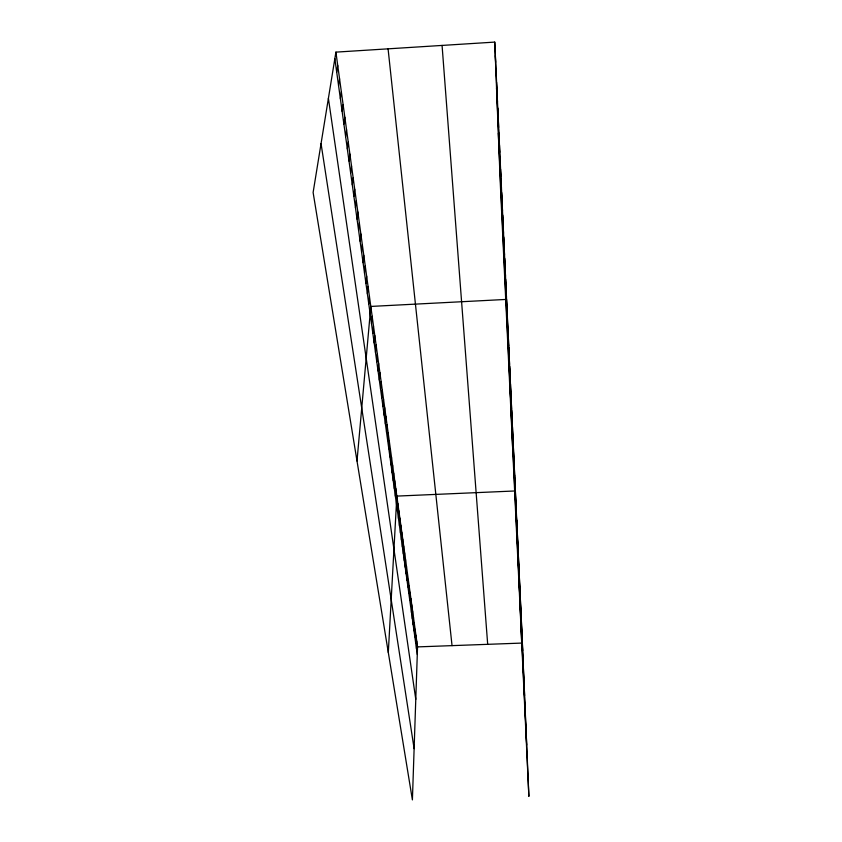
<?xml version="1.0" encoding="UTF-8"?>
<svg xmlns="http://www.w3.org/2000/svg" width="842" height="842" viewBox="0 0 842 842"><rect width="100%" height="100%" fill="white"/><g stroke="black" fill="none" stroke-linecap="round" stroke-linejoin="round"><path stroke-width="1.26" d="M416.474 648.656L416.737 641.078M335.905 52.13L417.537 646.898L412.401 799.9L313.119 192.481L335.905 52.13L494.738 42.1L522.714 650.634M414.843 636.836L415.117 629.248M415.664 642.772L415.927 635.184M413.169 624.764L413.454 617.165M414.011 630.826L414.296 623.238M411.464 612.45L411.77 604.84M412.327 618.638L412.612 611.029M409.728 599.862L410.033 592.242M410.601 606.187L410.907 598.578M407.949 587.011L408.275 579.391M408.844 593.473L409.159 585.853M406.128 573.886L406.465 566.256M407.044 580.485L407.381 572.855M404.276 560.467L404.623 552.836M405.212 567.213L405.549 559.583M402.381 546.753L402.75 539.112M403.329 553.647L403.697 546.016M401.413 539.785L401.792 532.144M399.455 525.608L399.845 517.967M400.434 532.733L400.824 525.092M398.455 518.398L398.855 510.757M388.309 652.539L396.845 496.096L515.399 490.949M397.445 511.105L397.856 503.463M395.372 496.159L395.803 488.528M394.319 488.497L394.751 480.866M392.162 472.899L392.614 465.279M393.246 480.74L393.688 473.12M391.056 464.963L391.519 457.353M389.951 456.932L390.425 449.323M388.825 448.807L389.309 441.197M386.531 432.241L387.036 424.652M387.688 440.577L388.173 432.977M385.362 423.81L385.878 416.232M384.184 415.274L384.71 407.707M382.984 406.633L383.52 399.066M381.773 397.877L382.321 390.33M380.552 389.015L381.11 381.479M379.31 380.037L379.879 372.511M378.047 370.943L378.637 363.428M376.774 361.734L377.374 354.24M375.479 352.409L376.09 344.925M374.174 342.957L374.795 335.495M372.848 333.379L373.49 325.938M371.511 323.675L372.153 316.255M357.008 460.963L370.806 306.435L506.579 299.405L512.915 453.943M368.764 303.888L369.449 296.5M367.375 293.784L368.059 286.417M365.954 283.554L366.659 276.208M364.523 273.176L365.239 265.861M363.06 262.662L363.797 255.368M361.586 251.99L362.344 244.727M360.092 241.18L360.86 233.95M358.576 230.213L359.355 223.014M357.04 219.088L357.839 211.921M355.471 207.816L356.292 200.68M353.893 196.365L354.724 189.271M352.282 184.756L353.145 177.704M350.651 172.978L351.524 165.958M348.998 161.032L349.893 154.054M347.325 148.897L348.241 141.972M345.62 136.593L346.557 129.7M343.894 124.1L344.841 117.259M342.136 111.418L343.115 104.629M340.357 98.535L341.347 91.799M338.547 85.463L339.568 78.78M336.705 72.18L337.747 65.56M417.537 646.898L522.398 643.056M321.055 143.624L414.117 748.664M328.401 98.377L415.78 699.323M334.842 58.698L417.285 654.476M388.078 48.836L452.038 645.635M442.071 45.426L487.686 644.33M496.538 88.094L524.619 695.576M498.317 133.131L526.703 745.033M521.303 619.196L528.881 796.406L500.232 181.809L494.738 42.1M518.956 568.392L521.335 620.691M517.072 527.324L518.977 569.381M516.746 520.209L517.062 527.86M514.683 475.583L521.945 647.666M512.841 435.535L513.157 443.145M513.22 443.734L513.536 451.354M513.599 451.838L513.915 459.458M513.967 459.848L514.283 467.478M514.325 467.763L514.651 475.393M511.283 401.708L511.599 409.286M511.683 410.328L511.999 417.906M512.073 418.832L512.389 426.42M512.462 427.231L512.778 434.84M509.652 366.165L509.957 373.69M510.073 375.216L510.378 382.763M510.484 384.163L510.789 391.709M510.883 392.993L511.199 400.55M507.926 328.759L508.231 336.221M508.368 338.295L508.673 345.778M508.8 347.704L509.115 355.198M509.231 356.997L509.536 364.502M505.168 268.851L505.474 276.176M505.642 279.165L505.947 286.522M506.116 289.353L506.421 296.731M503.705 237.012L504 244.264M504.2 247.769L504.495 255.052M504.684 258.378L504.99 265.683M502.695 215.047L502.99 222.235M503.2 226.109L503.495 233.329M501.653 192.46L501.948 199.575M502.179 203.838L502.463 210.984M500.58 169.21L500.864 176.252M501.127 180.925L501.411 187.998M499.485 145.287L499.759 152.244M500.043 157.338L500.316 164.337M498.348 120.638L498.622 127.5M498.917 133.057L499.201 139.961M497.18 95.251L497.454 102.019M497.769 108.039L498.043 114.859M496.58 82.274L496.843 88.978M495.359 55.698L495.622 62.287M495.98 69.086L496.243 75.738"/></g></svg>
